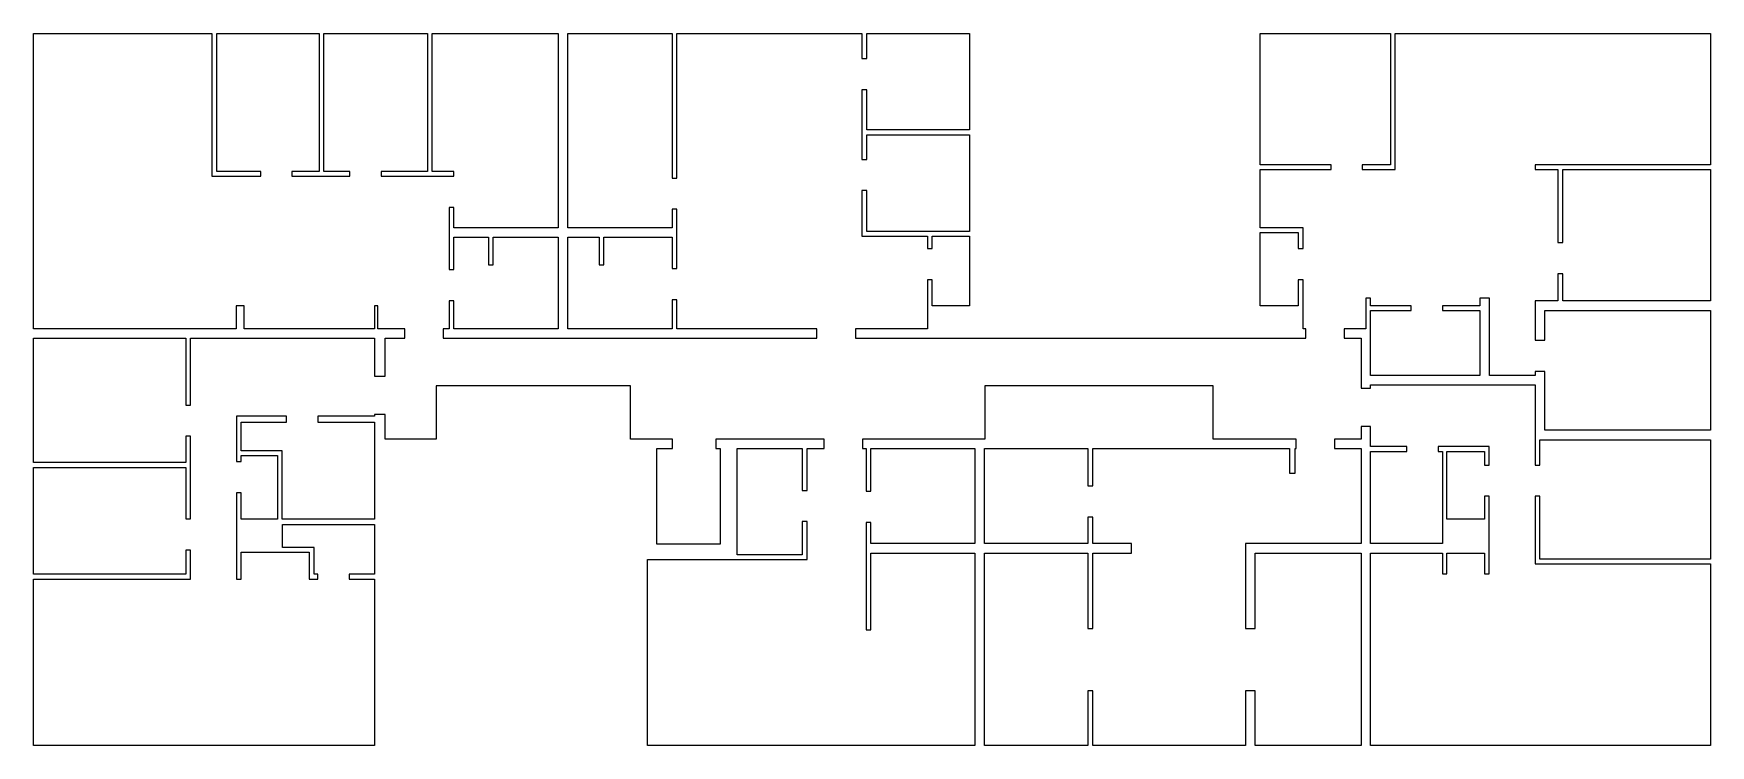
# Model space of a CAD drawing. Header units: metres. Extents: x -60 to 115, y -13 to 61.
import ezdxf

# ---------------------------------------------------------------- set-up
doc = ezdxf.new("R2010")
doc.units = ezdxf.units.M
doc.layers.add('Walls$Boundary', color=1, linetype='Continuous', true_color=0xff0000)

msp = doc.modelspace()

# ---------------------------------------------------------------- linework, layer by layer
at = {"layer": 'Walls$Boundary'}
for p, q in [((-59.96, 61.32), (-41.39, 61.32)), ((-59.96, 30.62), (-59.96, 61.32)), ((-41.39, 61.32), (-41.39, 46.48)), ((-40.89, 61.32), (-30.24, 61.32)), ((-40.89, 46.98), (-40.89, 61.32)), ((-30.24, 61.32), (-30.24, 46.98)), ((-29.74, 61.32), (-18.97, 61.32)), ((-29.74, 46.98), (-29.74, 61.32)), ((-18.97, 61.32), (-18.97, 46.98)), ((-18.47, 61.32), (-5.35, 61.32)), ((-18.47, 46.98), (-18.47, 61.32)), ((-5.35, 61.32), (-5.35, 41.13)), ((-4.35, 61.32), (6.5, 61.32)), ((-4.35, 41.13), (-4.35, 61.32)), ((6.5, 61.32), (6.5, 46.29)), ((7, 61.32), (26.25, 61.32)), ((7, 46.29), (7, 61.32)), ((26.25, 61.32), (26.25, 58.72)), ((26.75, 61.32), (37.46, 61.32)), ((26.75, 58.72), (26.75, 61.32)), ((37.46, 61.32), (37.46, 51.3)), ((67.69, 61.32), (81.25, 61.32)), ((67.69, 47.67), (67.69, 61.32)), ((81.25, 61.32), (81.25, 47.67)), ((81.75, 61.32), (114.55, 61.32)), ((81.75, 47.17), (81.75, 61.32)), ((114.55, 61.32), (114.55, 47.67)), ((26.25, 58.72), (26.75, 58.72)), ((26.25, 55.47), (26.25, 48.23)), ((26.75, 55.47), (26.25, 55.47)), ((26.75, 51.3), (26.75, 55.47)), ((37.46, 51.3), (26.75, 51.3)), ((26.75, 50.8), (37.46, 50.8)), ((26.75, 48.23), (26.75, 50.8)), ((37.46, 50.8), (37.46, 40.73)), ((26.25, 48.23), (26.75, 48.23)), ((75.07, 47.67), (67.69, 47.67)), ((67.69, 47.17), (75.07, 47.17)), ((67.69, 41.13), (67.69, 47.17)), ((75.07, 47.17), (75.07, 47.67)), ((78.32, 47.67), (78.32, 47.17)), ((81.25, 47.67), (78.32, 47.67)), ((78.32, 47.17), (81.75, 47.17)), ((96.3, 47.67), (96.3, 47.17)), ((114.55, 47.67), (96.3, 47.67)), ((96.3, 47.17), (98.68, 47.17)), ((98.68, 47.17), (98.68, 39.59)), ((99.18, 47.17), (114.55, 47.17)), ((99.18, 39.59), (99.18, 47.17)), ((114.55, 47.17), (114.55, 33.52)), ((-41.39, 46.48), (-36.32, 46.48)), ((-36.32, 46.98), (-40.89, 46.98)), ((-36.32, 46.48), (-36.32, 46.98)), ((-33.07, 46.98), (-33.07, 46.48)), ((-30.24, 46.98), (-33.07, 46.98)), ((-33.07, 46.48), (-27.03, 46.48)), ((-27.03, 46.98), (-29.74, 46.98)), ((-27.03, 46.48), (-27.03, 46.98)), ((-23.78, 46.98), (-23.78, 46.48)), ((-18.97, 46.98), (-23.78, 46.98)), ((-23.78, 46.48), (-18.47, 46.48)), ((-16.21, 46.98), (-18.47, 46.98)), ((-18.47, 46.48), (-16.71, 46.48)), ((-16.71, 46.48), (-16.21, 46.48)), ((-16.21, 46.48), (-16.21, 46.98)), ((6.5, 46.29), (7, 46.29)), ((26.25, 44.98), (26.25, 40.23)), ((26.75, 44.98), (26.25, 44.98)), ((26.75, 40.73), (26.75, 44.98)), ((-16.71, 43.23), (-16.71, 41.13)), ((-16.21, 43.23), (-16.71, 43.23)), ((-16.21, 41.13), (-16.21, 43.23)), ((6.5, 43.04), (6.5, 41.13)), ((7, 43.04), (6.5, 43.04)), ((7, 36.88), (7, 43.04)), ((-16.71, 41.13), (-16.71, 36.78)), ((-5.35, 41.13), (-16.21, 41.13)), ((6.5, 41.13), (-4.35, 41.13)), ((26.25, 40.23), (33.07, 40.23)), ((37.46, 40.73), (26.75, 40.73)), ((33.07, 40.23), (33.07, 38.95)), ((33.57, 40.23), (37.46, 40.23)), ((33.57, 38.95), (33.57, 40.23)), ((37.46, 40.23), (37.46, 33.01)), ((72.15, 41.13), (67.69, 41.13)), ((67.69, 40.63), (71.65, 40.63)), ((67.69, 33), (67.69, 40.63)), ((71.65, 40.63), (71.65, 38.95)), ((72.15, 38.95), (72.15, 41.13)), ((-16.21, 40.13), (-12.62, 40.13)), ((-16.21, 36.78), (-16.21, 40.13)), ((-12.62, 40.13), (-12.62, 37.26)), ((-12.12, 40.13), (-5.35, 40.13)), ((-12.12, 37.26), (-12.12, 40.13)), ((-5.35, 40.13), (-5.35, 30.62)), ((-4.35, 40.13), (-1.1, 40.13)), ((-4.35, 30.62), (-4.35, 40.13)), ((-1.1, 40.13), (-1.1, 37.26)), ((-0.61, 40.13), (6.5, 40.13)), ((-0.61, 37.26), (-0.61, 40.13)), ((6.5, 40.13), (6.5, 36.88)), ((33.07, 38.95), (33.57, 38.95)), ((71.65, 38.95), (72.15, 38.95)), ((98.68, 39.59), (99.18, 39.59)), ((-16.71, 36.78), (-16.21, 36.78)), ((-12.62, 37.26), (-12.12, 37.26)), ((-1.1, 37.26), (-0.61, 37.26)), ((6.5, 36.88), (7, 36.88)), ((33.07, 35.7), (33.07, 30.62)), ((33.57, 35.7), (33.07, 35.7)), ((33.57, 33.01), (33.57, 35.7)), ((71.65, 35.7), (71.65, 33)), ((72.15, 35.7), (71.65, 35.7)), ((72.15, 30.62), (72.15, 35.7)), ((98.68, 36.34), (98.68, 33.52)), ((99.18, 36.34), (98.68, 36.34)), ((99.18, 33.52), (99.18, 36.34)), ((-16.71, 33.53), (-16.71, 30.62)), ((-16.21, 33.53), (-16.71, 33.53)), ((-16.21, 30.62), (-16.21, 33.53)), ((6.5, 33.63), (6.5, 30.62)), ((7, 33.63), (6.5, 33.63)), ((7, 30.62), (7, 33.63)), ((78.69, 33.81), (78.69, 30.62)), ((79.19, 33.81), (78.69, 33.81)), ((79.19, 33), (79.19, 33.81)), ((90.56, 33.79), (90.56, 33)), ((91.56, 33.79), (90.56, 33.79)), ((91.56, 25.75), (91.56, 33.79)), ((96.3, 33.52), (96.3, 29.41)), ((98.68, 33.52), (96.3, 33.52)), ((114.55, 33.52), (99.18, 33.52)), ((-38.86, 32.99), (-38.86, 30.62)), ((-38.03, 32.99), (-38.86, 32.99)), ((-38.03, 30.62), (-38.03, 32.99)), ((-24.46, 32.99), (-24.46, 30.62)), ((-24.11, 32.99), (-24.46, 32.99)), ((-24.11, 30.62), (-24.11, 32.99)), ((37.46, 33.01), (33.57, 33.01)), ((71.65, 33), (67.69, 33)), ((83.4, 33), (79.19, 33)), ((79.19, 32.5), (83.4, 32.5)), ((79.19, 30.62), (79.19, 32.5)), ((83.4, 32.5), (83.4, 33)), ((86.65, 33), (86.65, 32.5)), ((90.56, 33), (86.65, 33)), ((86.65, 32.5), (90.56, 32.5)), ((90.56, 32.5), (90.56, 25.75)), ((97.3, 32.52), (114.55, 32.52)), ((97.3, 29.41), (97.3, 32.52)), ((114.55, 32.52), (114.55, 20.06)), ((-38.86, 30.62), (-59.96, 30.62)), ((-24.46, 30.62), (-38.03, 30.62)), ((-21.33, 30.62), (-24.11, 30.62)), ((-21.33, 29.62), (-21.33, 30.62)), ((-17.33, 30.62), (-17.33, 29.62)), ((-16.71, 30.62), (-17.33, 30.62)), ((-5.35, 30.62), (-16.21, 30.62)), ((6.5, 30.62), (-4.35, 30.62)), ((21.57, 30.62), (7, 30.62)), ((21.57, 29.62), (21.57, 30.62)), ((25.57, 30.62), (25.57, 29.62)), ((33.07, 30.62), (25.57, 30.62)), ((72.45, 30.62), (72.15, 30.62)), ((72.45, 29.62), (72.45, 30.62)), ((76.45, 30.62), (76.45, 29.62)), ((78.69, 30.62), (76.45, 30.62)), ((79.19, 25.75), (79.19, 30.62)), ((-59.96, 29.62), (-44.11, 29.62)), ((-59.96, 16.69), (-59.96, 29.62)), ((-44.11, 29.62), (-44.11, 22.68)), ((-43.61, 29.62), (-24.46, 29.62)), ((-43.61, 22.68), (-43.61, 29.62)), ((-24.46, 29.62), (-24.46, 25.68)), ((-23.38, 29.62), (-21.33, 29.62)), ((-23.38, 25.68), (-23.38, 29.62)), ((-17.33, 29.62), (21.57, 29.62)), ((25.57, 29.62), (72.45, 29.62)), ((76.45, 29.62), (78.19, 29.62)), ((78.19, 29.62), (78.19, 24.43)), ((96.3, 29.41), (97.3, 29.41)), ((-24.46, 25.68), (-23.38, 25.68)), ((-18.07, 24.69), (-18.07, 19.14)), ((2.17, 24.69), (-18.07, 24.69)), ((2.17, 19.14), (2.17, 24.69)), ((39.03, 24.69), (39.03, 19.14)), ((62.8, 24.69), (39.03, 24.69)), ((62.8, 19.14), (62.8, 24.69)), ((78.19, 24.43), (79.19, 24.43)), ((90.56, 25.75), (79.19, 25.75)), ((79.19, 24.79), (96.3, 24.79)), ((79.19, 24.43), (79.19, 24.79)), ((96.3, 25.75), (91.56, 25.75)), ((96.3, 26.16), (96.3, 25.75)), ((97.3, 26.16), (96.3, 26.16)), ((96.3, 24.79), (96.3, 16.44)), ((97.3, 20.06), (97.3, 26.16)), ((-44.11, 22.68), (-43.61, 22.68)), ((-38.85, 21.52), (-38.85, 16.79)), ((-33.62, 21.52), (-38.85, 21.52)), ((-33.62, 20.91), (-33.62, 21.52)), ((-30.37, 21.52), (-30.37, 20.91)), ((-24.46, 21.52), (-30.37, 21.52)), ((-24.46, 21.68), (-24.46, 21.52)), ((-23.38, 21.68), (-24.46, 21.68)), ((-23.38, 19.14), (-23.38, 21.68)), ((-44.11, 19.43), (-44.11, 16.69)), ((-43.61, 19.43), (-44.11, 19.43)), ((-43.61, 10.83), (-43.61, 19.43)), ((-38.35, 20.91), (-33.62, 20.91)), ((-38.35, 17.93), (-38.35, 20.91)), ((-30.37, 20.91), (-24.46, 20.91)), ((-24.46, 20.91), (-24.46, 10.81)), ((78.19, 20.43), (78.19, 19.14)), ((79.19, 20.43), (78.19, 20.43)), ((79.19, 18.35), (79.19, 20.43)), ((114.55, 20.06), (97.3, 20.06)), ((-34.08, 17.93), (-38.35, 17.93)), ((-34.08, 10.81), (-34.08, 17.93)), ((-18.07, 19.14), (-23.38, 19.14)), ((6.52, 19.14), (2.17, 19.14)), ((4.92, 18.14), (6.52, 18.14)), ((4.92, 8.21), (4.92, 18.14)), ((6.52, 18.14), (6.52, 19.14)), ((11.05, 19.14), (11.05, 18.14)), ((22.31, 19.14), (11.05, 19.14)), ((11.05, 18.14), (11.51, 18.14)), ((11.51, 18.14), (11.51, 8.21)), ((13.26, 18.14), (20.04, 18.14)), ((13.26, 7.11), (13.26, 18.14)), ((20.04, 18.14), (20.04, 13.8)), ((20.54, 18.14), (22.31, 18.14)), ((20.54, 13.8), (20.54, 18.14)), ((22.31, 18.14), (22.31, 19.14)), ((26.31, 19.14), (26.31, 18.14)), ((39.03, 19.14), (26.31, 19.14)), ((26.31, 18.14), (26.68, 18.14)), ((26.68, 18.14), (26.68, 13.72)), ((27.18, 18.14), (38, 18.14)), ((27.18, 13.72), (27.18, 18.14)), ((38, 18.14), (38, 8.28)), ((39, 18.14), (49.77, 18.14)), ((39, 8.28), (39, 18.14)), ((49.77, 18.14), (49.77, 14.27)), ((50.27, 18.14), (70.75, 18.14)), ((50.27, 14.27), (50.27, 18.14)), ((71.44, 19.14), (62.8, 19.14)), ((70.75, 18.14), (70.75, 15.58)), ((71.34, 18.14), (71.44, 18.14)), ((71.34, 15.58), (71.34, 18.14)), ((71.44, 18.14), (71.44, 19.14)), ((75.44, 19.14), (75.44, 18.14)), ((78.19, 19.14), (75.44, 19.14)), ((75.44, 18.14), (78.19, 18.14)), ((78.19, 18.14), (78.19, 8.28)), ((82.96, 18.35), (79.19, 18.35)), ((79.19, 17.86), (82.96, 17.86)), ((79.19, 8.28), (79.19, 17.86)), ((82.96, 17.86), (82.96, 18.35)), ((86.21, 18.35), (86.21, 17.86)), ((91.54, 18.35), (86.21, 18.35)), ((86.21, 17.86), (86.66, 17.86)), ((86.66, 17.86), (86.66, 8.28)), ((87.13, 17.86), (91.04, 17.86)), ((87.13, 10.82), (87.13, 17.86)), ((91.04, 17.86), (91.04, 16.44)), ((91.54, 16.44), (91.54, 18.35)), ((96.8, 19.06), (114.55, 19.06)), ((96.8, 16.44), (96.8, 19.06)), ((114.55, 19.06), (114.55, 6.65)), ((-44.11, 16.69), (-59.96, 16.69)), ((-59.96, 16.19), (-44.11, 16.19)), ((-59.96, 5.08), (-59.96, 16.19)), ((-44.11, 16.19), (-44.11, 10.83)), ((-38.85, 16.79), (-38.35, 16.79)), ((-38.35, 17.43), (-34.58, 17.43)), ((-38.35, 16.79), (-38.35, 17.43)), ((-34.58, 17.43), (-34.58, 10.81)), ((91.04, 16.44), (91.54, 16.44)), ((96.3, 16.44), (96.8, 16.44)), ((49.77, 14.27), (50.27, 14.27)), ((70.75, 15.58), (71.34, 15.58)), ((-38.85, 13.54), (-38.85, 7.38)), ((-38.35, 13.54), (-38.85, 13.54)), ((-38.35, 10.81), (-38.35, 13.54)), ((20.04, 13.8), (20.54, 13.8)), ((26.68, 13.72), (27.18, 13.72)), ((91.04, 13.19), (91.04, 10.82)), ((91.54, 13.19), (91.04, 13.19)), ((91.54, 5.11), (91.54, 13.19)), ((96.3, 13.19), (96.3, 6.15)), ((96.8, 13.19), (96.3, 13.19)), ((96.8, 6.65), (96.8, 13.19)), ((-44.11, 10.83), (-43.61, 10.83)), ((-34.58, 10.81), (-38.35, 10.81)), ((-24.46, 10.81), (-34.08, 10.81)), ((20.04, 10.55), (20.04, 7.11)), ((20.54, 10.55), (20.04, 10.55)), ((20.54, 6.61), (20.54, 10.55)), ((49.77, 11.02), (49.77, 8.28)), ((50.27, 11.02), (49.77, 11.02)), ((50.27, 8.28), (50.27, 11.02)), ((91.04, 10.82), (87.13, 10.82)), ((-34.05, 10.24), (-24.46, 10.24)), ((-34.05, 7.87), (-34.05, 10.24)), ((-24.46, 10.24), (-24.46, 5.08)), ((26.68, 10.47), (26.68, 7.28)), ((27.18, 10.47), (26.68, 10.47)), ((27.18, 8.28), (27.18, 10.47)), ((-44.11, 7.58), (-44.11, 5.08)), ((-43.61, 7.58), (-44.11, 7.58)), ((-43.61, 4.58), (-43.61, 7.58)), ((-38.85, 7.38), (-38.85, 4.58)), ((-38.35, 7.38), (-31.27, 7.38)), ((-38.35, 4.58), (-38.35, 7.38)), ((-30.77, 7.87), (-34.05, 7.87)), ((-31.27, 7.38), (-31.27, 4.58)), ((-30.77, 5.08), (-30.77, 7.87)), ((11.51, 8.21), (4.92, 8.21)), ((20.04, 7.11), (13.26, 7.11)), ((26.68, 7.28), (26.68, -0.71)), ((38, 8.28), (27.18, 8.28)), ((27.18, 7.28), (38, 7.28)), ((27.18, -0.71), (27.18, 7.28)), ((38, 7.28), (38, -12.74)), ((49.77, 8.28), (39, 8.28)), ((39, 7.28), (49.77, 7.28)), ((39, -12.74), (39, 7.28)), ((49.77, 7.28), (49.77, -0.57)), ((54.29, 8.28), (50.27, 8.28)), ((50.27, 7.28), (54.29, 7.28)), ((50.27, -0.57), (50.27, 7.28)), ((54.29, 7.28), (54.29, 8.28)), ((66.17, 8.28), (66.17, -0.57)), ((78.19, 8.28), (66.17, 8.28)), ((67.17, 7.28), (78.19, 7.28)), ((67.17, -0.57), (67.17, 7.28)), ((78.19, 7.28), (78.19, -12.74)), ((86.66, 8.28), (79.19, 8.28)), ((79.19, 7.28), (86.66, 7.28)), ((79.19, -12.74), (79.19, 7.28)), ((86.66, 7.28), (86.66, 5.11)), ((87.13, 7.28), (91.04, 7.28)), ((87.13, 5.11), (87.13, 7.28)), ((91.04, 7.28), (91.04, 5.11)), ((3.92, 6.61), (20.54, 6.61)), ((3.92, -12.74), (3.92, 6.61)), ((96.3, 6.15), (114.55, 6.15)), ((114.55, 6.65), (96.8, 6.65)), ((114.55, 6.15), (114.55, -12.74)), ((-44.11, 5.08), (-59.96, 5.08)), ((-59.96, 4.58), (-43.61, 4.58)), ((-59.96, -12.74), (-59.96, 4.58)), ((-38.85, 4.58), (-38.35, 4.58)), ((-31.27, 4.58), (-30.36, 4.58)), ((-30.36, 5.08), (-30.77, 5.08)), ((-30.36, 4.58), (-30.36, 5.08)), ((-27.11, 5.08), (-27.11, 4.58)), ((-24.46, 5.08), (-27.11, 5.08)), ((-27.11, 4.58), (-24.46, 4.58)), ((-24.46, 4.58), (-24.46, -12.74)), ((86.66, 5.11), (87.13, 5.11)), ((91.04, 5.11), (91.54, 5.11)), ((26.68, -0.71), (27.18, -0.71)), ((49.77, -0.57), (50.27, -0.57)), ((66.17, -0.57), (67.17, -0.57)), ((49.77, -7.07), (49.77, -12.74)), ((50.27, -7.07), (49.77, -7.07)), ((50.27, -12.74), (50.27, -7.07)), ((66.17, -7.07), (66.17, -12.74)), ((67.17, -7.07), (66.17, -7.07)), ((67.17, -12.74), (67.17, -7.07)), ((-24.46, -12.74), (-59.96, -12.74)), ((38, -12.74), (3.92, -12.74)), ((49.77, -12.74), (39, -12.74)), ((66.17, -12.74), (50.27, -12.74)), ((78.19, -12.74), (67.17, -12.74)), ((114.55, -12.74), (79.19, -12.74))]:
    msp.add_line(p, q, dxfattribs=at)

doc.saveas('drawing.dxf')
